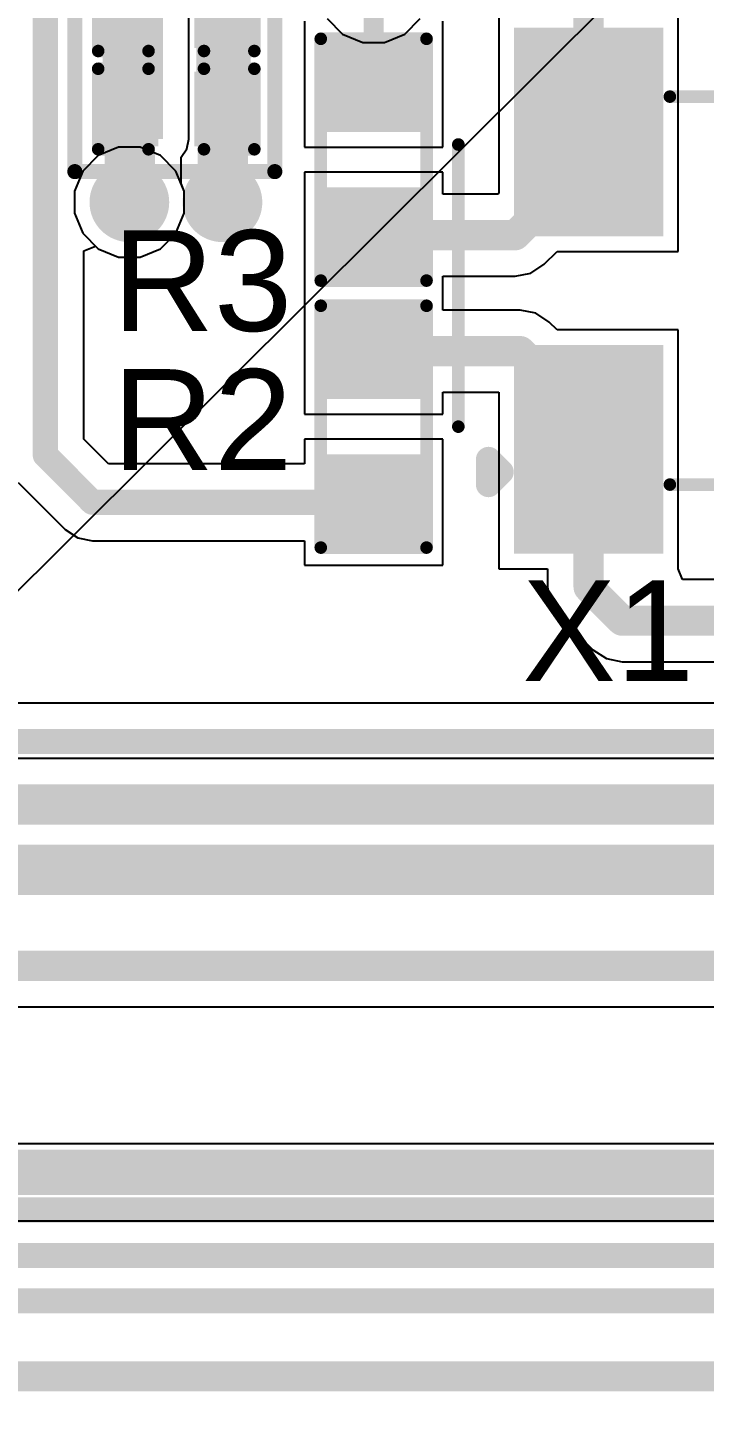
# Model space of a CAD drawing. Header units: millimetres. Extents: x 0 to 5423, y 0 to 5425.
# Drawn here: x 66.22 to 73.04, y 86.94 to 100.8 of the extents above; entities that cross this region are included whole.
import ezdxf

# ---------------------------------------------------------------- set-up
doc = ezdxf.new("R2010")
doc.units = ezdxf.units.MM
for name, color, linetype in [('BottomLayer', 5, 'Continuous'), ('BottomSolder', 6, 'Continuous'), ('TopLayer', 1, 'Continuous'), ('TopOverlay', 2, 'Continuous'), ('TopPaste', 8, 'Continuous'), ('TopSolder', 216, 'Continuous'), ('ViaHoleLayer', 16, 'Continuous')]:
    doc.layers.add(name, color=color, linetype=linetype)
doc.styles.add('Arial', font='', dxfattribs={"height": 0.2})
doc.styles.get('Arial').set_extended_font_data('Arial')

# ---------------------------------------------------------------- blocks, each defined once
blk = doc.blocks.new('MC_306_97')
at = {"layer": 'TopLayer'}
for points in [[(-3.4, 2.55), (-2.1, 2.55), (-2.1, 0.65), (-3.4, 0.65)], [(2.1, 2.55), (3.4, 2.55), (3.4, 0.65), (2.1, 0.65)], [(-3.4, -0.65), (-2.1, -0.65), (-2.1, -2.55), (-3.4, -2.55)], [(2.1, -0.65), (3.4, -0.65), (3.4, -2.55), (2.1, -2.55)]]:
    blk.add_hatch(color=1, dxfattribs=at).paths.add_polyline_path(points)
at = {"layer": 'TopPaste'}
for points in [[(-3.4, 2.55), (-2.1, 2.55), (-2.1, 0.65), (-3.4, 0.65)], [(2.1, 2.55), (3.4, 2.55), (3.4, 0.65), (2.1, 0.65)], [(-3.4, -0.65), (-2.1, -0.65), (-2.1, -2.55), (-3.4, -2.55)], [(2.1, -0.65), (3.4, -0.65), (3.4, -2.55), (2.1, -2.55)]]:
    blk.add_hatch(color=8, dxfattribs=at).paths.add_polyline_path(points)
at = {"layer": 'TopSolder'}
for points in [[(-3.502, 2.652), (-1.998, 2.652), (-1.998, 0.548), (-3.502, 0.548)], [(1.998, 2.652), (3.502, 2.652), (3.502, 0.548), (1.998, 0.548)], [(-3.502, -0.548), (-1.998, -0.548), (-1.998, -2.652), (-3.502, -2.652)], [(1.998, -0.548), (3.502, -0.548), (3.502, -2.652), (1.998, -2.652)]]:
    blk.add_hatch(color=216, dxfattribs=at).paths.add_polyline_path(points)
at = {"layer": 'TopOverlay'}
for points, const_width in [([(-1.93, 1.956), (1.88, 1.956)], 0.127), ([(-4.064, -1.372), (-4.064, 1.473)], 0.127), ([(4.064, -1.372), (4.064, 1.473)], 0.127), ([(-3.759, -1.956), (-3.759, -1.702)], 0.254), ([(-3.759, -1.702), (-3.632, -1.829)], 0.254), ([(-3.759, -1.956), (-3.632, -1.829)], 0.254), ([(-1.93, -1.956), (1.88, -1.956)], 0.127)]:
    blk.add_lwpolyline(points, dxfattribs=dict(at, const_width=const_width))
for points, const_width in [([(-1.962, 1.956, 1), (-1.899, 1.956, 1)], 0.0635), ([(1.848, 1.956, 1), (1.911, 1.956, 1)], 0.0635), ([(-4.096, 1.473, 1), (-4.032, 1.473, 1)], 0.0635), ([(4.032, 1.473, 1), (4.096, 1.473, 1)], 0.0635), ([(-4.096, -1.372, 1), (-4.032, -1.372, 1)], 0.0635), ([(4.032, -1.372, 1), (4.096, -1.372, 1)], 0.0635), ([(-3.823, -1.702, 1), (-3.696, -1.702, 1)], 0.127), ([(-3.823, -1.702, 1), (-3.696, -1.702, 1)], 0.127), ([(-3.696, -1.829, 1), (-3.569, -1.829, 1)], 0.127), ([(-3.696, -1.829, 1), (-3.569, -1.829, 1)], 0.127), ([(-3.823, -1.956, 1), (-3.696, -1.956, 1)], 0.127), ([(-3.823, -1.956, 1), (-3.696, -1.956, 1)], 0.127), ([(-1.962, -1.956, 1), (-1.899, -1.956, 1)], 0.0635), ([(1.848, -1.956, 1), (1.911, -1.956, 1)], 0.0635)]:
    blk.add_lwpolyline(points, format="xyb", close=True, dxfattribs=dict(at, const_width=const_width))
blk = doc.blocks.new('P____PAK_SO_8_138')
at = {"layer": 'TopSolder'}
blk.add_line((2.629, -2.439), (-5398.322, -5376.643), dxfattribs=at)
blk = doc.blocks.new('R___0603_292')
at = {"layer": 'TopLayer'}
for points in [[(-0.381, 0.4445), (-0.381, -0.4445), (-1.143, -0.4445), (-1.143, 0.4445)], [(1.143, 0.4445), (1.143, -0.4445), (0.381, -0.4445), (0.381, 0.4445)]]:
    blk.add_hatch(color=1, dxfattribs=at).paths.add_polyline_path(points)
at = {"layer": 'TopPaste'}
for points in [[(-0.381, 0.4445), (-0.381, -0.4445), (-1.143, -0.4445), (-1.143, 0.4445)], [(1.143, 0.4445), (1.143, -0.4445), (0.381, -0.4445), (0.381, 0.4445)]]:
    blk.add_hatch(color=8, dxfattribs=at).paths.add_polyline_path(points)
at = {"layer": 'TopSolder'}
for points in [[(-0.2794, 0.5461), (-0.2794, -0.5461), (-1.2446, -0.5461), (-1.2446, 0.5461)], [(1.2446, 0.5461), (1.2446, -0.5461), (0.2794, -0.5461), (0.2794, 0.5461)]]:
    blk.add_hatch(color=216, dxfattribs=at).paths.add_polyline_path(points)
at = {"layer": 'TopOverlay', "const_width": 0.127}
for points in [[(-1.2192, 0.5334), (1.2192, 0.5334)], [(-1.2192, 0.5334), (-1.2192, -0.5334)], [(1.2192, 0.5334), (1.2192, -0.5334)], [(-1.2192, -0.5334), (1.2192, -0.5334)]]:
    blk.add_lwpolyline(points, dxfattribs=at)
at = {"layer": 'TopOverlay', "const_width": 0.0635}
for points in [[(-1.25095, 0.5334, 1), (-1.18745, 0.5334, 1)], [(-1.25095, 0.5334, 1), (-1.18745, 0.5334, 1)], [(1.18745, 0.5334, 1), (1.25095, 0.5334, 1)], [(1.18745, 0.5334, 1), (1.25095, 0.5334, 1)], [(-1.25095, -0.5334, 1), (-1.18745, -0.5334, 1)], [(-1.25095, -0.5334, 1), (-1.18745, -0.5334, 1)], [(1.18745, -0.5334, 1), (1.25095, -0.5334, 1)], [(1.18745, -0.5334, 1), (1.25095, -0.5334, 1)]]:
    blk.add_lwpolyline(points, format="xyb", close=True, dxfattribs=at)
blk = doc.blocks.new('R___0603_293')
at = {"layer": 'TopLayer'}
for points in [[(-0.381, 0.4445), (-0.381, -0.4445), (-1.143, -0.4445), (-1.143, 0.4445)], [(1.143, 0.4445), (1.143, -0.4445), (0.381, -0.4445), (0.381, 0.4445)]]:
    blk.add_hatch(color=1, dxfattribs=at).paths.add_polyline_path(points)
at = {"layer": 'TopPaste'}
for points in [[(-0.381, 0.4445), (-0.381, -0.4445), (-1.143, -0.4445), (-1.143, 0.4445)], [(1.143, 0.4445), (1.143, -0.4445), (0.381, -0.4445), (0.381, 0.4445)]]:
    blk.add_hatch(color=8, dxfattribs=at).paths.add_polyline_path(points)
at = {"layer": 'TopSolder'}
for points in [[(-0.2794, 0.5461), (-0.2794, -0.5461), (-1.2446, -0.5461), (-1.2446, 0.5461)], [(1.2446, 0.5461), (1.2446, -0.5461), (0.2794, -0.5461), (0.2794, 0.5461)]]:
    blk.add_hatch(color=216, dxfattribs=at).paths.add_polyline_path(points)
at = {"layer": 'TopOverlay', "const_width": 0.127}
for points in [[(1.2192, 0.5334), (-1.2192, 0.5334)], [(-1.2192, -0.5334), (-1.2192, 0.5334)], [(1.2192, -0.5334), (1.2192, 0.5334)], [(1.2192, -0.5334), (-1.2192, -0.5334)]]:
    blk.add_lwpolyline(points, dxfattribs=at)
at = {"layer": 'TopOverlay', "const_width": 0.0635}
for points in [[(-1.25095, 0.5334, 1), (-1.18745, 0.5334, 1)], [(-1.25095, 0.5334, 1), (-1.18745, 0.5334, 1)], [(1.18745, 0.5334, 1), (1.25095, 0.5334, 1)], [(1.18745, 0.5334, 1), (1.25095, 0.5334, 1)], [(-1.25095, -0.5334, 1), (-1.18745, -0.5334, 1)], [(-1.25095, -0.5334, 1), (-1.18745, -0.5334, 1)], [(1.18745, -0.5334, 1), (1.25095, -0.5334, 1)], [(1.18745, -0.5334, 1), (1.25095, -0.5334, 1)]]:
    blk.add_lwpolyline(points, format="xyb", close=True, dxfattribs=at)
blk = doc.blocks.new('C___0402_405')
at = {"layer": 'TopLayer'}
for points in [[(-0.699, -0.318), (-0.699, 0.318), (-0.241, 0.318), (-0.241, -0.318)], [(0.241, -0.318), (0.241, 0.318), (0.699, 0.318), (0.699, -0.318)]]:
    blk.add_hatch(color=1, dxfattribs=at).paths.add_polyline_path(points)
at = {"layer": 'TopPaste'}
for points in [[(-0.699, -0.318), (-0.699, 0.318), (-0.241, 0.318), (-0.241, -0.318)], [(0.241, -0.318), (0.241, 0.318), (0.699, 0.318), (0.699, -0.318)]]:
    blk.add_hatch(color=8, dxfattribs=at).paths.add_polyline_path(points)
at = {"layer": 'TopSolder'}
for points in [[(-0.758, -0.377), (-0.758, 0.377), (-0.181, 0.377), (-0.181, -0.377)], [(0.181, -0.377), (0.181, 0.377), (0.758, 0.377), (0.758, -0.377)]]:
    blk.add_hatch(color=216, dxfattribs=at).paths.add_polyline_path(points)
at = {"layer": 'TopOverlay', "const_width": 0.127}
for points in [[(-0.279, 0.406), (-0.787, 0.406)], [(-0.787, 0.406), (-0.787, -0.406)], [(0.787, 0.406), (0.279, 0.406)], [(0.787, 0.406), (0.787, -0.406)], [(-0.279, -0.406), (-0.787, -0.406)], [(0.787, -0.406), (0.279, -0.406)]]:
    blk.add_lwpolyline(points, dxfattribs=at)
at = {"layer": 'TopOverlay', "const_width": 0.0635}
for points in [[(-0.819, 0.406, 1), (-0.756, 0.406, 1)], [(-0.819, 0.406, 1), (-0.756, 0.406, 1)], [(-0.311, 0.406, 1), (-0.248, 0.406, 1)], [(0.248, 0.406, 1), (0.311, 0.406, 1)], [(0.756, 0.406, 1), (0.819, 0.406, 1)], [(0.756, 0.406, 1), (0.819, 0.406, 1)], [(-0.819, -0.406, 1), (-0.756, -0.406, 1)], [(-0.819, -0.406, 1), (-0.756, -0.406, 1)], [(-0.311, -0.406, 1), (-0.248, -0.406, 1)], [(0.248, -0.406, 1), (0.311, -0.406, 1)], [(0.756, -0.406, 1), (0.819, -0.406, 1)], [(0.756, -0.406, 1), (0.819, -0.406, 1)]]:
    blk.add_lwpolyline(points, format="xyb", close=True, dxfattribs=at)
blk = doc.blocks.new('C___0402_406')
at = {"layer": 'TopLayer'}
for points in [[(-0.699, -0.318), (-0.699, 0.318), (-0.241, 0.318), (-0.241, -0.318)], [(0.241, -0.318), (0.241, 0.318), (0.699, 0.318), (0.699, -0.318)]]:
    blk.add_hatch(color=1, dxfattribs=at).paths.add_polyline_path(points)
at = {"layer": 'TopPaste'}
for points in [[(-0.699, -0.318), (-0.699, 0.318), (-0.241, 0.318), (-0.241, -0.318)], [(0.241, -0.318), (0.241, 0.318), (0.699, 0.318), (0.699, -0.318)]]:
    blk.add_hatch(color=8, dxfattribs=at).paths.add_polyline_path(points)
at = {"layer": 'TopSolder'}
for points in [[(-0.758, -0.377), (-0.758, 0.377), (-0.181, 0.377), (-0.181, -0.377)], [(0.181, -0.377), (0.181, 0.377), (0.758, 0.377), (0.758, -0.377)]]:
    blk.add_hatch(color=216, dxfattribs=at).paths.add_polyline_path(points)
at = {"layer": 'TopOverlay', "const_width": 0.127}
for points in [[(-0.787, 0.406), (-0.787, -0.406)], [(-0.279, 0.406), (-0.787, 0.406)], [(0.787, 0.406), (0.279, 0.406)], [(0.787, 0.406), (0.787, -0.406)], [(-0.279, -0.406), (-0.787, -0.406)], [(0.787, -0.406), (0.279, -0.406)]]:
    blk.add_lwpolyline(points, dxfattribs=at)
at = {"layer": 'TopOverlay', "const_width": 0.0635}
for points in [[(-0.819, 0.406, 1), (-0.756, 0.406, 1)], [(-0.819, 0.406, 1), (-0.756, 0.406, 1)], [(-0.311, 0.406, 1), (-0.248, 0.406, 1)], [(0.248, 0.406, 1), (0.311, 0.406, 1)], [(0.756, 0.406, 1), (0.819, 0.406, 1)], [(0.756, 0.406, 1), (0.819, 0.406, 1)], [(-0.819, -0.406, 1), (-0.756, -0.406, 1)], [(-0.819, -0.406, 1), (-0.756, -0.406, 1)], [(-0.311, -0.406, 1), (-0.248, -0.406, 1)], [(0.248, -0.406, 1), (0.311, -0.406, 1)], [(0.756, -0.406, 1), (0.819, -0.406, 1)], [(0.756, -0.406, 1), (0.819, -0.406, 1)]]:
    blk.add_lwpolyline(points, format="xyb", close=True, dxfattribs=at)

msp = doc.modelspace()

# ---------------------------------------------------------------- hatches: boundary and pattern name
at = {"layer": 'BottomLayer'}
h = msp.add_hatch(color=5, dxfattribs=at)
edge = h.paths.add_edge_path()
edge.add_arc((67.243, 99.037), 0.3, 0, 360)
h = msp.add_hatch(color=5, dxfattribs=at)
edge = h.paths.add_edge_path()
edge.add_arc((68.182, 99.037), 0.3, 0, 360)
at = {"layer": 'BottomSolder'}
h = msp.add_hatch(color=6, dxfattribs=at)
edge = h.paths.add_edge_path()
edge.add_arc((67.243, 99.037), 0.402, 0, 360)
h = msp.add_hatch(color=6, dxfattribs=at)
edge = h.paths.add_edge_path()
edge.add_arc((68.182, 99.037), 0.402, 0, 360)
at = {"layer": 'TopLayer'}
for points in [[(67.583, 99.674), (67.583, 102.805), (66.973, 102.805), (66.973, 99.674)], [(68.466, 99.642), (68.466, 101.306), (67.92, 101.306), (67.92, 99.642)]]:
    msp.add_hatch(color=1, dxfattribs=at).paths.add_polyline_path(points)
h = msp.add_hatch(color=1, dxfattribs=at)
edge = h.paths.add_edge_path()
edge.add_arc((67.243, 99.037), 0.3, 0, 360)
h = msp.add_hatch(color=1, dxfattribs=at)
edge = h.paths.add_edge_path()
edge.add_arc((68.182, 99.037), 0.3, 0, 360)
at = {"layer": 'TopSolder'}
h = msp.add_hatch(color=216, dxfattribs=at)
edge = h.paths.add_edge_path()
edge.add_arc((67.243, 99.037), 0.402, 0, 360)
h = msp.add_hatch(color=216, dxfattribs=at)
edge = h.paths.add_edge_path()
edge.add_arc((68.182, 99.037), 0.402, 0, 360)
at = {"layer": 'ViaHoleLayer'}
h = msp.add_hatch(color=16, dxfattribs=at)
edge = h.paths.add_edge_path()
edge.add_arc((67.243, 99.037), 0.15, 0, 360)
h = msp.add_hatch(color=16, dxfattribs=at)
edge = h.paths.add_edge_path()
edge.add_arc((68.182, 99.037), 0.15, 0, 360)

# ---------------------------------------------------------------- linework, layer by layer
at = {"layer": 'BottomLayer'}
for p, q in [((69.237, 100.889), (69.393, 100.733)), ((70.021, 100.733), (70.177, 100.889)), ((69.393, 100.733), (69.597, 100.649)), ((69.817, 100.649), (70.021, 100.733)), ((69.597, 100.649), (69.817, 100.649)), ((66.929, 99.507), (66.773, 99.351)), ((67.132, 99.591), (66.929, 99.507)), ((67.353, 99.591), (67.132, 99.591)), ((67.556, 99.507), (67.353, 99.591)), ((67.712, 99.351), (67.556, 99.507)), ((66.773, 99.351), (66.689, 99.148)), ((67.797, 99.148), (67.712, 99.351)), ((66.689, 99.148), (66.689, 98.927)), ((67.797, 98.927), (67.797, 99.148)), ((66.689, 98.927), (66.773, 98.724)), ((67.712, 98.724), (67.797, 98.927)), ((66.773, 98.724), (66.929, 98.568)), ((67.556, 98.568), (67.712, 98.724)), ((66.929, 98.568), (67.132, 98.483)), ((67.353, 98.483), (67.556, 98.568)), ((67.132, 98.483), (67.353, 98.483)), ((86.479, 93.987), (56.961, 93.987)), ((57.304, 90.924), (93.37, 90.924)), ((96.114, 89.542), (63.972, 89.542)), ((59.475, 88.766), (95.953, 88.766))]:
    msp.add_line(p, q, dxfattribs=at)
for points, const_width in [([(56.566, 93.599), (86.639, 93.599)], 0.254), ([(55.434, 92.888), (88.24, 92.888)], 0.254), ([(54.356, 92.177), (91.034, 92.177)], 0.254), ([(56.934, 91.338), (93.37, 91.338)], 0.305), ([(37.592, 89.154), (96.114, 89.154)], 0.254)]:
    msp.add_lwpolyline(points, dxfattribs=dict(at, const_width=const_width))
at = {"layer": 'TopLayer'}
for p, q in [((67.842, 99.674), (67.842, 101.56)), ((70.971, 100.95), (70.971, 99.128)), ((72.779, 98.542), (72.779, 100.95)), ((69.009, 100.863), (69.009, 99.593)), ((70.406, 99.593), (70.406, 100.863)), ((67.822, 99.575), (67.842, 99.674)), ((67.764, 99.49), (67.766, 99.491)), ((67.764, 99.225), (67.764, 99.49)), ((67.766, 99.491), (67.822, 99.575)), ((69.009, 99.593), (70.406, 99.593)), ((67.797, 99.148), (67.764, 99.225)), ((70.406, 99.339), (69.009, 99.339)), ((69.009, 99.339), (69.009, 98.069)), ((70.406, 99.119), (70.406, 99.339)), ((67.797, 98.927), (67.797, 99.148)), ((70.962, 99.119), (70.406, 99.119)), ((70.971, 99.128), (70.962, 99.119)), ((67.712, 98.724), (67.797, 98.927)), ((67.556, 98.568), (67.712, 98.724)), ((66.784, 98.547), (66.901, 98.595)), ((66.784, 96.648), (66.784, 98.547)), ((66.901, 98.595), (66.929, 98.568)), ((66.929, 98.568), (67.132, 98.483)), ((67.353, 98.483), (67.556, 98.568)), ((71.427, 98.411), (71.557, 98.542)), ((71.557, 98.542), (72.779, 98.542)), ((67.132, 98.483), (67.353, 98.483)), ((71.293, 98.322), (71.427, 98.411)), ((70.406, 97.95), (70.406, 98.29)), ((70.406, 98.29), (71.134, 98.29)), ((71.134, 98.29), (71.293, 98.322)), ((69.009, 98.069), (69.009, 96.901)), ((71.185, 97.95), (70.406, 97.95)), ((71.343, 97.919), (71.185, 97.95)), ((71.478, 97.829), (71.343, 97.919)), ((71.557, 97.75), (71.478, 97.829)), ((72.779, 97.75), (71.557, 97.75)), ((72.779, 95.342), (72.779, 97.75)), ((70.406, 96.901), (70.406, 97.122)), ((70.406, 97.122), (70.971, 97.122)), ((70.971, 97.122), (70.971, 95.342)), ((69.009, 96.901), (70.406, 96.901)), ((67.031, 96.4), (66.784, 96.648)), ((70.406, 96.647), (69.009, 96.647)), ((69.009, 96.647), (69.009, 96.4)), ((70.406, 95.377), (70.406, 96.647)), ((69.009, 96.4), (67.031, 96.4)), ((66.121, 96.212), (66.596, 95.737)), ((66.596, 95.737), (66.722, 95.653)), ((66.722, 95.653), (66.87, 95.624)), ((66.87, 95.624), (69.009, 95.624)), ((69.009, 95.624), (69.009, 95.377)), ((69.009, 95.377), (70.406, 95.377)), ((70.971, 95.342), (71.461, 95.342)), ((71.461, 95.342), (71.461, 95.155)), ((72.823, 95.233), (72.779, 95.342)), ((72.779, 95.342), (72.779, 95.342)), ((73.698, 95.233), (72.823, 95.233)), ((71.461, 95.155), (71.492, 94.997)), ((71.492, 94.997), (71.582, 94.862)), ((71.582, 94.862), (71.919, 94.525)), ((71.919, 94.525), (72.054, 94.435)), ((72.054, 94.435), (72.212, 94.404)), ((72.212, 94.404), (73.698, 94.404)), ((109.104, 93.429), (63.813, 93.429))]:
    msp.add_line(p, q, dxfattribs=at)
for points, const_width in [([(71.875, 99.746), (71.875, 101.274)], 0.305), ([(66.396, 96.487), (66.396, 101.261)], 0.254), ([(69.707, 100.228), (69.707, 101.203)], 0.203), ([(67.247, 99.037), (67.247, 99.977)], 0.508), ([(68.186, 99.037), (68.186, 99.977)], 0.508), ([(71.875, 99.446), (71.875, 99.746)], 0.305), ([(71.134, 98.704), (71.875, 99.446)], 0.305), ([(69.707, 98.704), (71.134, 98.704)], 0.305), ([(69.707, 97.536), (71.185, 97.536)], 0.305), ([(71.185, 97.536), (71.875, 96.846)], 0.305), ([(71.875, 96.546), (71.875, 96.846)], 0.305), ([(66.396, 96.487), (66.87, 96.012)], 0.254), ([(71.875, 95.155), (71.875, 96.546)], 0.305), ([(66.87, 96.012), (69.707, 96.012)], 0.254), ([(71.875, 95.155), (72.212, 94.818)], 0.305), ([(72.212, 94.818), (74.181, 94.818)], 0.305), ([(63.652, 93.04), (109.499, 93.04)], 0.254), ([(63.094, 92.431), (108.864, 92.431)], 0.254), ([(62.484, 89.357), (74.397, 89.357)], 0.254), ([(61.981, 88.875), (75.006, 88.875)], 0.254), ([(61.499, 88.417), (75.667, 88.417)], 0.254), ([(61.042, 87.96), (101.016, 87.96)], 0.254), ([(19.482, 87.198), (96.139, 87.198)], 0.305)]:
    msp.add_lwpolyline(points, dxfattribs=dict(at, const_width=const_width))
for points, const_width in [([(69.656, 100.228, 1), (69.758, 100.228, 1)], 0.102), ([(67.12, 99.977, 1), (67.374, 99.977, 1)], 0.254), ([(68.059, 99.977, 1), (68.313, 99.977, 1)], 0.254), ([(71.799, 99.746, 1), (71.951, 99.746, 1)], 0.152), ([(71.799, 99.746, 1), (71.951, 99.746, 1)], 0.152), ([(71.799, 99.446, 1), (71.951, 99.446, 1)], 0.152), ([(71.799, 99.446, 1), (71.951, 99.446, 1)], 0.152), ([(67.12, 99.037, 1), (67.374, 99.037, 1)], 0.254), ([(68.059, 99.037, 1), (68.313, 99.037, 1)], 0.254), ([(69.631, 98.704, 1), (69.783, 98.704, 1)], 0.152), ([(71.058, 98.704, 1), (71.21, 98.704, 1)], 0.152), ([(71.058, 98.704, 1), (71.21, 98.704, 1)], 0.152), ([(69.631, 97.536, 1), (69.783, 97.536, 1)], 0.152), ([(71.109, 97.536, 1), (71.261, 97.536, 1)], 0.152), ([(71.109, 97.536, 1), (71.261, 97.536, 1)], 0.152), ([(71.799, 96.846, 1), (71.951, 96.846, 1)], 0.152), ([(71.799, 96.846, 1), (71.951, 96.846, 1)], 0.152), ([(66.332, 96.487, 1), (66.459, 96.487, 1)], 0.127), ([(66.332, 96.487, 1), (66.459, 96.487, 1)], 0.127), ([(71.799, 96.546, 1), (71.951, 96.546, 1)], 0.152), ([(71.799, 96.546, 1), (71.951, 96.546, 1)], 0.152), ([(66.807, 96.012, 1), (66.934, 96.012, 1)], 0.127), ([(66.807, 96.012, 1), (66.934, 96.012, 1)], 0.127), ([(69.644, 96.012, 1), (69.771, 96.012, 1)], 0.127), ([(71.799, 95.155, 1), (71.951, 95.155, 1)], 0.152), ([(71.799, 95.155, 1), (71.951, 95.155, 1)], 0.152), ([(72.136, 94.818, 1), (72.288, 94.818, 1)], 0.152), ([(72.136, 94.818, 1), (72.288, 94.818, 1)], 0.152)]:
    msp.add_lwpolyline(points, format="xyb", close=True, dxfattribs=dict(at, const_width=const_width))
at = {"layer": 'TopOverlay', "const_width": 0.152}
for points in [[(66.693, 99.346), (66.693, 108.229)], [(68.71, 99.346), (68.71, 101.374)], [(66.693, 99.346), (68.71, 99.346)]]:
    msp.add_lwpolyline(points, dxfattribs=at)
at = {"layer": 'TopOverlay', "const_width": 0.0762}
for points in [[(66.655, 99.346, 1), (66.731, 99.346, 1)], [(66.655, 99.346, 1), (66.731, 99.346, 1)], [(68.672, 99.346, 1), (68.748, 99.346, 1)], [(68.672, 99.346, 1), (68.748, 99.346, 1)]]:
    msp.add_lwpolyline(points, format="xyb", close=True, dxfattribs=at)

# ---------------------------------------------------------------- block references
for name, p, rotation in [('P____PAK_SO_8_138', (24.435, 48.59), 180), ('C___0402_406', (67.716, 100.968), 180), ('R___0603_292', (69.707, 99.466), 90), ('C___0402_405', (67.716, 99.977), 180), ('R___0603_293', (69.707, 96.774), 270)]:
    msp.add_blockref(name, p, dxfattribs=dict(rotation=rotation))
msp.add_blockref('MC_306_97', (74.625, 98.146))

# ---------------------------------------------------------------- texts
at = {"layer": 'TopOverlay', "style": 'Arial'}
for s, p in [('R3', (67.072, 97.739)), ('R2', (67.072, 96.338)), ('X1', (71.205, 94.209))]:
    msp.add_text(s, height=1.016, dxfattribs=at).set_placement(p)

doc.saveas('drawing.dxf')
